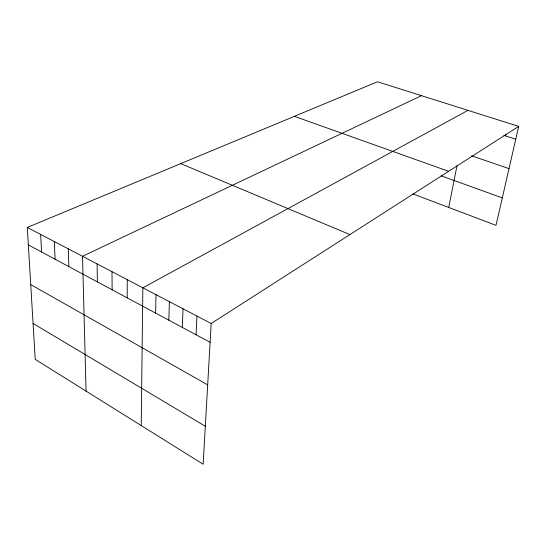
<?xml version="1.0" encoding="UTF-8"?>
<svg xmlns="http://www.w3.org/2000/svg" width="546" height="546" viewBox="0 0 546 546"><rect width="100%" height="100%" fill="white"/><g stroke="black" fill="none" stroke-linecap="round" stroke-linejoin="round"><path stroke-width="0.82" d="M127.218 297.884L127.245 279.654M141.223 425.566L142.854 287.81L467.963 110.367M155.617 313.104L155.992 294.669M168.844 320.188L169.383 301.665M182.33 327.416L183.04 308.797M196.082 334.787L196.97 316.073M518.7 126.406L211.179 323.498L203.153 464.237L35.224 359.377L27.3 227.45L377.498 81.763L518.7 126.406L496 225.334L412.892 193.912M448.73 207.46L457.057 165.438M505.466 135.865L505.821 134.268M421.485 95.673L82.514 256.292L86.07 391.127M503.903 135.36L515.765 139.203M471.635 155.822L509.015 168.618M294.383 116.339L448.621 171.321M441.188 175.839L502.3 197.891M180.706 163.629L349.918 234.582M27.3 227.45L211.179 323.498M28.344 244.901L210.108 342.301M30.733 284.582L207.678 384.855M33.067 323.457L205.316 426.249M40.657 234.432L41.571 251.986M54.307 241.557L55.078 259.227M68.257 248.84L68.878 266.619M97.092 263.902L97.4 281.907M111.998 271.69L112.142 289.803"/></g></svg>
